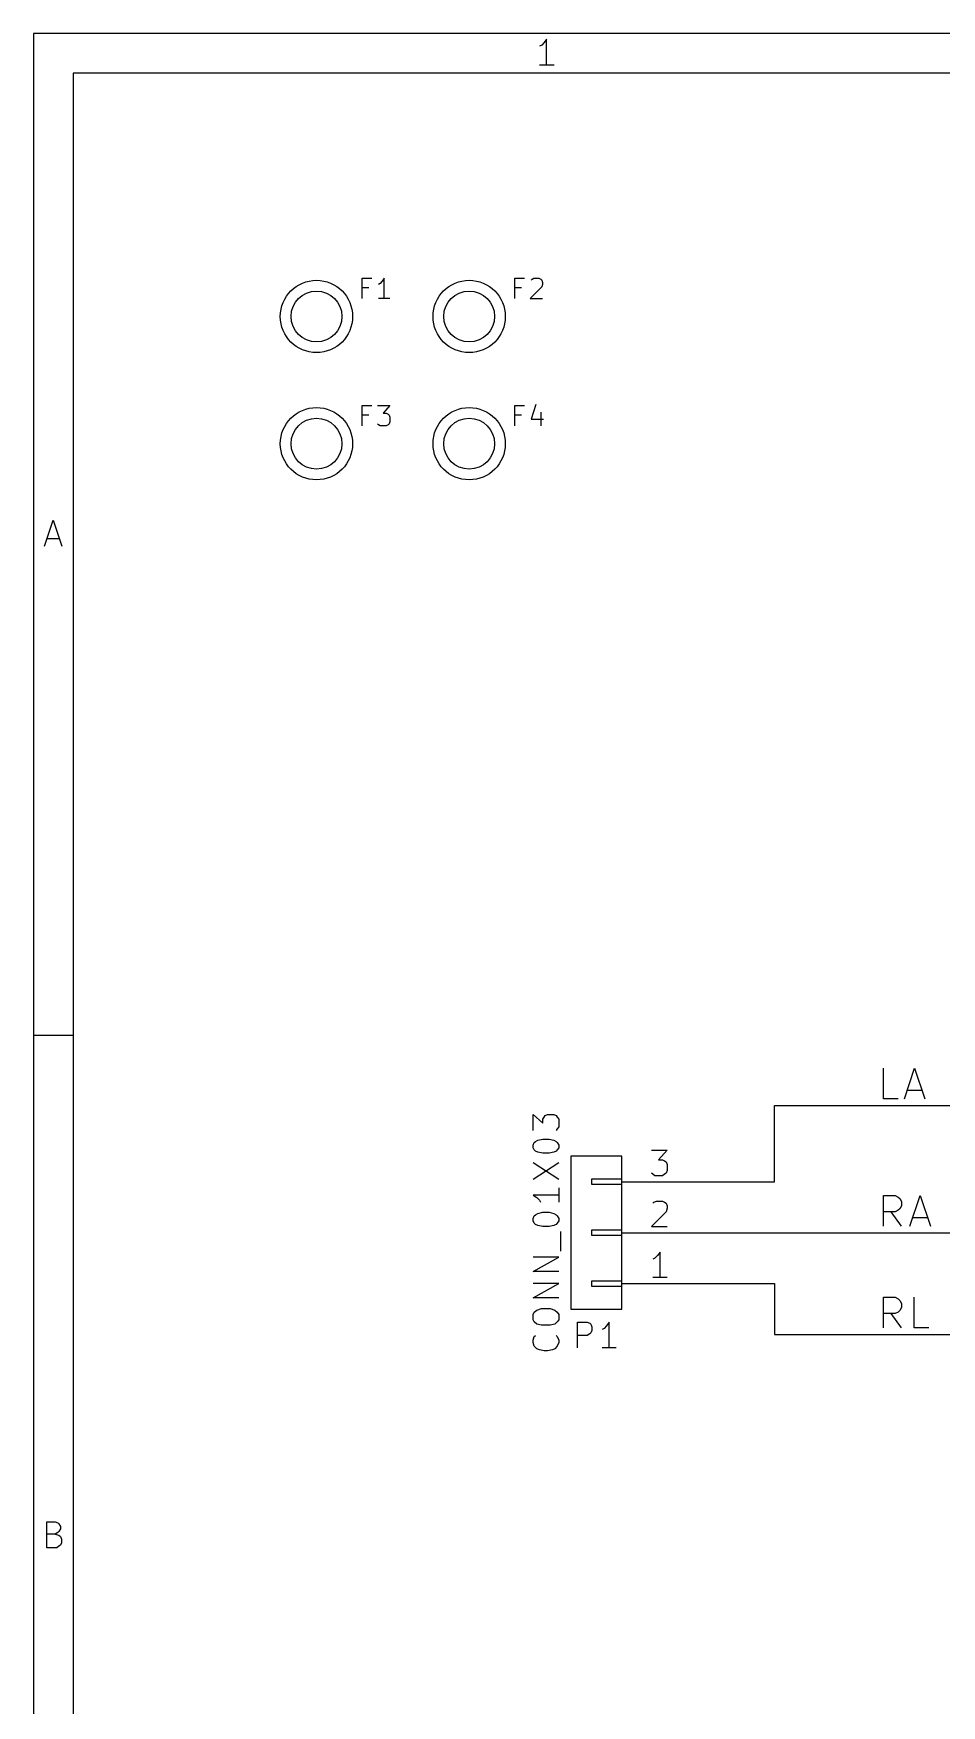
# Model space of a CAD drawing. Extents: x 10 to 287, y -200 to -10.
# Drawn here: x 10 to 55.3, y -93.4 to -10 of the extents above; entities that cross this region are included whole.
import ezdxf

# ---------------------------------------------------------------- set-up
doc = ezdxf.new("R2010")
doc.units = 0
doc.header["$MEASUREMENT"] = 0

msp = doc.modelspace()

# ---------------------------------------------------------------- linework, layer by layer
at = {"layer": 'Cyan 2'}
for p, q in [((26.416, -23.241), (26.416, -22.225)), ((26.416, -22.225), (26.8986, -22.225)), ((27.305, -22.479), (27.2288, -22.5298)), ((27.4066, -22.3774), (27.305, -22.479)), ((27.5082, -22.225), (27.4066, -22.3774)), ((27.5082, -23.241), (27.5082, -22.225)), ((34.036, -23.241), (34.036, -22.225)), ((34.036, -22.225), (34.5186, -22.225)), ((34.8488, -22.3266), (34.8996, -22.2758)), ((34.8996, -22.2758), (34.9758, -22.225)), ((34.9758, -22.225), (35.2298, -22.225)), ((35.2298, -22.225), (35.3314, -22.2758)), ((35.3314, -22.2758), (35.3822, -22.3266)), ((35.3822, -22.3266), (35.4076, -22.4282)), ((35.4076, -22.4282), (35.4076, -22.5298)), ((26.7462, -22.7076), (26.416, -22.7076)), ((27.7876, -23.241), (27.2288, -23.241)), ((34.3662, -22.7076), (34.036, -22.7076)), ((35.3822, -22.6568), (34.798, -23.241)), ((34.798, -23.241), (35.4076, -23.241)), ((35.4076, -22.5298), (35.3822, -22.6568)), ((26.416, -29.591), (26.416, -28.575)), ((26.416, -28.575), (26.8986, -28.575)), ((26.7462, -29.0576), (26.416, -29.0576)), ((27.178, -28.575), (27.7876, -28.575)), ((27.7876, -28.575), (27.4574, -28.956)), ((27.4574, -28.956), (27.6098, -28.956)), ((27.6098, -28.956), (27.7114, -29.0068)), ((27.7114, -29.0068), (27.7622, -29.0576)), ((27.7622, -29.0576), (27.7876, -29.1592)), ((27.7876, -29.1592), (27.7876, -29.3878)), ((34.036, -29.591), (34.036, -28.575)), ((34.036, -28.575), (34.5186, -28.575)), ((34.3662, -29.0576), (34.036, -29.0576)), ((35.0774, -28.5242), (34.8488, -29.2608)), ((35.3314, -28.9052), (35.3314, -29.591)), ((27.2288, -29.5402), (27.178, -29.4894)), ((27.305, -29.591), (27.2288, -29.5402)), ((27.6098, -29.591), (27.305, -29.591)), ((27.7114, -29.5402), (27.6098, -29.591)), ((27.7622, -29.4894), (27.7114, -29.5402)), ((27.7876, -29.3878), (27.7622, -29.4894)), ((34.8488, -29.2608), (35.4584, -29.2608)), ((34.9504, -64.7446), (34.9504, -63.9572)), ((34.9504, -63.9572), (35.433, -64.389)), ((35.433, -64.1858), (35.4838, -64.0842)), ((35.433, -64.389), (35.433, -64.1858)), ((35.4838, -64.0842), (35.5346, -64.008)), ((35.5346, -64.008), (35.6616, -63.9572)), ((35.6616, -63.9572), (35.9664, -63.9572)), ((35.9664, -63.9572), (36.0934, -64.008)), ((36.0934, -64.008), (36.1442, -64.0842)), ((36.1442, -64.0842), (36.2204, -64.1858)), ((36.2204, -64.1858), (36.2204, -64.5668)), ((36.1442, -64.6684), (36.0934, -64.7446)), ((36.2204, -64.5668), (36.1442, -64.6684)), ((34.9504, -65.4812), (35.0012, -65.3542)), ((34.9504, -65.6082), (34.9504, -65.4812)), ((35.0012, -65.7098), (34.9504, -65.6082)), ((35.0012, -65.3542), (35.052, -65.3034)), ((35.052, -65.786), (35.0012, -65.7098)), ((35.052, -65.3034), (35.179, -65.2272)), ((35.179, -65.8368), (35.052, -65.786)), ((35.179, -65.2272), (35.433, -65.1764)), ((35.433, -65.8876), (35.179, -65.8368)), ((35.433, -65.1764), (35.7378, -65.1764)), ((35.7378, -65.8876), (35.433, -65.8876)), ((35.7378, -65.1764), (35.9664, -65.2272)), ((35.9664, -65.8368), (35.7378, -65.8876)), ((35.9664, -65.2272), (36.0934, -65.3034)), ((36.0934, -65.786), (35.9664, -65.8368)), ((36.0934, -65.3034), (36.1442, -65.3542)), ((36.1442, -65.7098), (36.0934, -65.786)), ((36.1442, -65.3542), (36.2204, -65.4812)), ((36.2204, -65.6082), (36.1442, -65.7098)), ((36.2204, -65.4812), (36.2204, -65.6082)), ((34.9504, -67.183), (36.2204, -66.3448)), ((34.9504, -66.3448), (36.2204, -67.183)), ((36.2204, -67.9704), (34.9504, -67.9704)), ((34.9504, -67.9704), (35.1282, -68.0974)), ((35.1282, -68.0974), (35.2552, -68.2244)), ((35.2552, -68.2244), (35.306, -68.326)), ((36.2204, -67.6148), (36.2204, -68.326)), ((34.9504, -69.1388), (35.0012, -69.0118)), ((34.9504, -69.2658), (34.9504, -69.1388)), ((35.0012, -69.0118), (35.052, -68.961)), ((35.052, -68.961), (35.179, -68.8848)), ((35.179, -68.8848), (35.433, -68.834)), ((35.433, -68.834), (35.7378, -68.834)), ((35.7378, -68.834), (35.9664, -68.8848)), ((35.9664, -68.8848), (36.0934, -68.961)), ((36.0934, -68.961), (36.1442, -69.0118)), ((36.1442, -69.0118), (36.2204, -69.1388)), ((36.2204, -69.1388), (36.2204, -69.2658)), ((35.0012, -69.3674), (34.9504, -69.2658)), ((35.052, -69.4436), (35.0012, -69.3674)), ((35.179, -69.4944), (35.052, -69.4436)), ((35.433, -69.5452), (35.179, -69.4944)), ((35.7378, -69.5452), (35.433, -69.5452)), ((35.9664, -69.4944), (35.7378, -69.5452)), ((36.0934, -69.4436), (35.9664, -69.4944)), ((36.1442, -69.3674), (36.0934, -69.4436)), ((36.2204, -69.2658), (36.1442, -69.3674)), ((36.322, -70.7644), (36.322, -69.7992)), ((34.9504, -71.7804), (36.2204, -71.0692)), ((36.2204, -71.0692), (34.9504, -71.0692)), ((36.2204, -71.7804), (34.9504, -71.7804)), ((34.9504, -73.1012), (36.2204, -72.39)), ((36.2204, -72.39), (34.9504, -72.39)), ((36.2204, -73.1012), (34.9504, -73.1012)), ((34.9504, -73.9394), (35.0012, -73.8124)), ((34.9504, -74.1934), (34.9504, -73.9394)), ((35.0012, -74.295), (34.9504, -74.1934)), ((35.0012, -73.8124), (35.1282, -73.7108)), ((35.1282, -73.7108), (35.3568, -73.6346)), ((35.3568, -73.6346), (35.7886, -73.6346)), ((35.7886, -73.6346), (36.0172, -73.7108)), ((36.0172, -73.7108), (36.1442, -73.8124)), ((36.1442, -73.8124), (36.2204, -73.9394)), ((36.2204, -74.1934), (36.1442, -74.295)), ((36.2204, -73.9394), (36.2204, -74.1934)), ((34.9504, -75.2094), (35.0012, -75.0316)), ((35.1282, -74.422), (35.0012, -74.295)), ((35.0012, -75.0316), (35.052, -74.9808)), ((35.3568, -74.4728), (35.1282, -74.422)), ((35.7886, -74.4728), (35.3568, -74.4728)), ((36.0172, -74.422), (35.7886, -74.4728)), ((36.1442, -74.295), (36.0172, -74.422)), ((36.0934, -74.9808), (36.1442, -75.0316)), ((36.1442, -75.0316), (36.2204, -75.2094)), ((37.1602, -75.5904), (37.1602, -74.3204)), ((37.1602, -74.3204), (37.6428, -74.3204)), ((37.6428, -74.9808), (37.1602, -74.9808)), ((37.6428, -74.3204), (37.7698, -74.3712)), ((37.7698, -74.9046), (37.6428, -74.9808)), ((37.7698, -74.3712), (37.8206, -74.422)), ((37.8206, -74.8538), (37.7698, -74.9046)), ((37.8206, -74.422), (37.8714, -74.549)), ((37.8714, -74.7268), (37.8206, -74.8538)), ((37.8714, -74.549), (37.8714, -74.7268)), ((38.481, -74.6252), (38.3794, -74.676)), ((38.608, -74.4982), (38.481, -74.6252)), ((38.735, -74.3204), (38.608, -74.4982)), ((38.735, -75.5904), (38.735, -74.3204)), ((34.9504, -75.3364), (34.9504, -75.2094)), ((35.0012, -75.5142), (34.9504, -75.3364)), ((35.1282, -75.6412), (35.0012, -75.5142)), ((35.2552, -75.692), (35.1282, -75.6412)), ((35.4838, -75.7428), (35.2552, -75.692)), ((35.6616, -75.7428), (35.4838, -75.7428)), ((35.9156, -75.692), (35.6616, -75.7428)), ((36.0172, -75.6412), (35.9156, -75.692)), ((36.1442, -75.5142), (36.0172, -75.6412)), ((36.2204, -75.3364), (36.1442, -75.5142)), ((36.2204, -75.2094), (36.2204, -75.3364)), ((39.0906, -75.5904), (38.3794, -75.5904))]:
    msp.add_line(p, q, dxfattribs=at)
at = {"layer": 'Green 2'}
for p, q in [((46.99, -67.31), (46.99, -63.5)), ((46.99, -63.5), (91.44, -63.5)), ((43.18, -67.31), (46.99, -67.31)), ((43.18, -69.85), (91.44, -69.85)), ((43.18, -72.39), (46.99, -72.39)), ((46.99, -72.39), (46.99, -74.93)), ((46.99, -74.93), (83.82, -74.93))]:
    msp.add_line(p, q, dxfattribs=at)
at = {"layer": 'Magenta 2'}
for p, q in [((52.4256, -63.1698), (52.4256, -61.6458)), ((53.467, -63.1698), (53.975, -61.6458)), ((53.975, -61.6458), (54.483, -63.1698)), ((53.1622, -63.1698), (52.4256, -63.1698)), ((53.594, -62.738), (54.3306, -62.738)), ((52.4256, -69.5198), (52.4256, -67.9958)), ((52.4256, -67.9958), (53.0098, -67.9958)), ((53.0098, -67.9958), (53.1622, -68.072)), ((53.1622, -68.072), (53.2384, -68.1482)), ((53.2384, -68.1482), (53.3146, -68.3006)), ((53.3146, -68.3006), (53.3146, -68.5038)), ((53.7464, -69.5198), (54.2544, -67.9958)), ((54.2544, -67.9958), (54.7624, -69.5198)), ((53.0098, -68.8086), (52.4256, -68.8086)), ((53.3146, -69.5198), (52.8066, -68.8086)), ((53.1622, -68.7324), (53.0098, -68.8086)), ((53.2384, -68.6562), (53.1622, -68.7324)), ((53.3146, -68.5038), (53.2384, -68.6562)), ((53.8734, -69.088), (54.61, -69.088)), ((52.4256, -74.5998), (52.4256, -73.0758)), ((52.4256, -73.0758), (53.0098, -73.0758)), ((53.0098, -73.0758), (53.1622, -73.152)), ((53.1622, -73.152), (53.2384, -73.2282)), ((53.2384, -73.2282), (53.3146, -73.3806)), ((53.3146, -73.3806), (53.3146, -73.5838)), ((53.9496, -74.5998), (53.9496, -73.0758)), ((53.0098, -73.8886), (52.4256, -73.8886)), ((53.3146, -74.5998), (52.8066, -73.8886)), ((53.1622, -73.8124), (53.0098, -73.8886)), ((53.2384, -73.7362), (53.1622, -73.8124)), ((53.3146, -73.5838), (53.2384, -73.7362)), ((54.6862, -74.5998), (53.9496, -74.5998))]:
    msp.add_line(p, q, dxfattribs=at)
at = {"layer": 'Red 2'}
for p, q in [((10.0076, -10.0076), (10.0076, -200)), ((286.995, -10.0076), (10.0076, -10.0076)), ((35.3822, -10.5918), (35.2552, -10.6426)), ((35.4838, -10.4648), (35.3822, -10.5918)), ((35.6108, -10.287), (35.4838, -10.4648)), ((35.6108, -11.5824), (35.6108, -10.287)), ((35.9918, -11.5824), (35.2552, -11.5824)), ((11.9888, -11.9888), (11.9888, -198.018)), ((285.013, -11.9888), (11.9888, -11.9888)), ((10.5664, -35.5854), (10.9982, -34.29)), ((10.9982, -34.29), (11.43, -35.5854)), ((10.6934, -35.2044), (11.303, -35.2044)), ((10.0076, -59.9948), (11.9888, -59.9948)), ((40.8432, -65.7352), (41.6306, -65.7352)), ((41.6306, -65.7352), (41.1988, -66.2178)), ((39.37, -66.04), (36.83, -66.04)), ((36.83, -66.04), (36.83, -73.66)), ((39.37, -73.66), (39.37, -66.04)), ((41.1988, -66.2178), (41.402, -66.2178)), ((41.402, -66.2178), (41.5036, -66.2686)), ((41.5036, -66.2686), (41.5798, -66.3194)), ((41.5798, -66.3194), (41.6306, -66.4464)), ((41.6306, -66.7512), (41.5798, -66.8782)), ((41.6306, -66.4464), (41.6306, -66.7512)), ((39.37, -67.183), (37.846, -67.183)), ((37.846, -67.183), (37.846, -67.437)), ((37.846, -67.437), (39.37, -67.437)), ((39.37, -67.437), (39.37, -67.183)), ((39.37, -67.31), (43.18, -67.31)), ((40.9194, -66.929), (40.8432, -66.8782)), ((41.021, -67.0052), (40.9194, -66.929)), ((41.402, -67.0052), (41.021, -67.0052)), ((41.5036, -66.929), (41.402, -67.0052)), ((41.5798, -66.8782), (41.5036, -66.929)), ((40.9194, -68.3768), (40.9702, -68.326)), ((40.9702, -68.326), (41.0972, -68.2752)), ((41.0972, -68.2752), (41.402, -68.2752)), ((41.402, -68.2752), (41.5036, -68.326)), ((41.5036, -68.326), (41.5798, -68.3768)), ((41.5798, -68.3768), (41.6306, -68.5038)), ((41.5798, -68.8086), (40.8432, -69.5452)), ((41.6306, -68.6308), (41.5798, -68.8086)), ((41.6306, -68.5038), (41.6306, -68.6308)), ((39.37, -69.723), (37.846, -69.723)), ((37.846, -69.723), (37.846, -69.977)), ((37.846, -69.977), (39.37, -69.977)), ((39.37, -69.977), (39.37, -69.723)), ((39.37, -69.85), (43.18, -69.85)), ((40.8432, -69.5452), (41.6306, -69.5452)), ((41.275, -70.8152), (41.148, -70.993)), ((41.275, -72.0852), (41.275, -70.8152)), ((41.021, -71.12), (40.9194, -71.1708)), ((41.148, -70.993), (41.021, -71.12)), ((39.37, -72.263), (37.846, -72.263)), ((37.846, -72.263), (37.846, -72.517)), ((37.846, -72.517), (39.37, -72.517)), ((39.37, -72.517), (39.37, -72.263)), ((39.37, -72.39), (43.18, -72.39)), ((41.6306, -72.0852), (40.9194, -72.0852)), ((36.83, -73.66), (39.37, -73.66)), ((10.668, -85.5726), (10.668, -84.2772)), ((10.668, -84.2772), (11.0998, -84.2772)), ((11.0998, -84.8868), (10.668, -84.8868)), ((11.0998, -84.2772), (11.2268, -84.328)), ((11.2268, -84.8106), (11.0998, -84.8868)), ((11.0998, -84.8868), (11.2776, -84.9376)), ((11.2268, -84.328), (11.2776, -84.3788)), ((11.2776, -84.7598), (11.2268, -84.8106)), ((11.2776, -84.3788), (11.3538, -84.5058)), ((11.3538, -84.6328), (11.2776, -84.7598)), ((11.2776, -84.9376), (11.3538, -85.0138)), ((11.3538, -84.5058), (11.3538, -84.6328)), ((11.3538, -85.0138), (11.4046, -85.1408)), ((11.176, -85.5726), (10.668, -85.5726)), ((11.2776, -85.4964), (11.176, -85.5726)), ((11.3538, -85.4456), (11.2776, -85.4964)), ((11.4046, -85.3186), (11.3538, -85.4456)), ((11.4046, -85.1408), (11.4046, -85.3186))]:
    msp.add_line(p, q, dxfattribs=at)
for centre, radius in [((24.13, -24.13), 1.8034), ((31.75, -24.13), 1.8034), ((24.13, -24.13), 1.27), ((31.75, -24.13), 1.27), ((24.13, -30.48), 1.8034), ((31.75, -30.48), 1.8034), ((24.13, -30.48), 1.27), ((31.75, -30.48), 1.27)]:
    msp.add_circle(centre, radius, dxfattribs=at)

doc.saveas('drawing.dxf')
